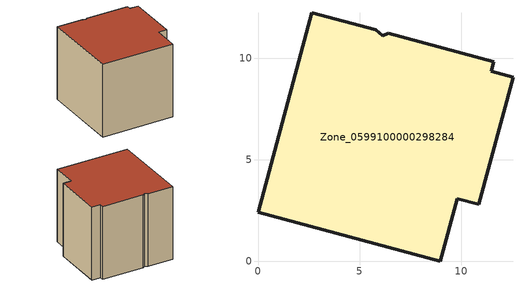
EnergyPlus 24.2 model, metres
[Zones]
Zone_0599100000298284
 floor ground (C_G): 6.13,11.1 6.41,11.23 11.61,9.83 11.48,9.35 12.55,9.06 10.86,2.81 9.8,3.09 8.96,0 0,2.42 2.65,12.25 5.78,11.4 z0
 wall outside (C_F): 11.48,9.35 11.61,9.83 6.41,11.23 6.13,11.1 5.78,11.4 2.65,12.25 0,2.42 8.96,0 9.8,3.09 10.86,2.81 12.55,9.06 11.48,9.35 z0:9.51
 roof outside (C_R): 5.78,11.4 2.65,12.25 0,2.42 8.96,0 9.8,3.09 10.86,2.81 12.55,9.06 11.48,9.35 11.61,9.83 6.41,11.23 6.13,11.1 z9.51
[BUILDING]
Pand.0599100000298284: North Axis=0; Terrain=City; Loads Convergence Tolerance Value=0.04; Temperature Convergence Tolerance Value=0.4; Solar Distribution=FullExterior; Maximum Number of Warmup Days=25; Minimum Number of Warmup Days=1
[Site:Location]
Rotterdam.The.Hague.AP_ZH_NLD Design_Conditions: Latitude=51.96; Longitude=4.45; Time Zone=1; Elevation=-4.5
[SITE:GROUNDTEMPERATURE:BUILDINGSURFACE]
18, 18, 18, 18, 18, 18, 18, 18, 18, 18, 18, 18
[MATERIAL] Thermal Absorptance=0.9; Solar Absorptance=0.7; Visible Absorptance=0.7
Name | Roughness | Thickness | Conductivity | Density | Specific Heat
G.D.1992-2005 | MediumSmooth | 0.15 | 0.06 | 540 | 1210
F.D.1992-2005 | Rough | 0.3 | 0.12 | 1920 | 840
R.D.1992-2005 | MediumRough | 0.2 | 0.08 | 1500 | 1000
[CONSTRUCTION]
C_G: G.D.1992-2005
C_F: F.D.1992-2005
C_R: R.D.1992-2005
[ZONE]
Zone_0599100000298284: Type=1; Multiplier=1; Ceiling Height=Autocalculate; Volume=Autocalculate; Floor Area=autocalculate; Part of Total Floor Area=Yes
[ZONEINFILTRATION:DESIGNFLOWRATE]
Infil_Zone_0599100000298284: Zone or ZoneList or Space or SpaceList=Zone_0599100000298284; Schedule=AlwaysOn; Design Flow Rate Calculation Method=Flow/Area; Flow Rate per Floor Area=0.0021; Constant Term Coefficient=1; Temperature Term Coefficient=0; Velocity Term Coefficient=0; Velocity Squared Term Coefficient=0
[HVACTEMPLATE:ZONE:IDEALLOADSAIRSYSTEM]
Zone_0599100000298284: Maximum Heating Supply Air Temperature=50; Minimum Cooling Supply Air Temperature=13; Maximum Heating Supply Air Humidity Ratio=0.0156; Minimum Cooling Supply Air Humidity Ratio=0.0077; Heating Limit=NoLimit; Cooling Limit=NoLimit; Dehumidification Control Type=ConstantSensibleHeatRatio; Cooling Sensible Heat Ratio=0.7; Dehumidification Setpoint=60; Humidification Control Type=None; Humidification Setpoint=30; Outdoor Air Method=None; Outdoor Air Flow Rate per Person=0.00944; Outdoor Air Flow Rate per Zone Floor Area=0; Outdoor Air Flow Rate per Zone=0; Demand Controlled Ventilation Type=None; Outdoor Air Economizer Type=NoEconomizer; Heat Recovery Type=None; Sensible Heat Recovery Effectiveness=0.7; Latent Heat Recovery Effectiveness=0.65
[ZONECONTROL:THERMOSTAT]
ThermostatControl_Zone_0599100000298284: Zone or ZoneList=Zone_0599100000298284; Control Type Schedule=DualSetpointControlType; Control 1=Thermostat_Zone_0599100000298284; Temperature Difference Between Cutout And Setpoint=0
[THERMOSTATSETPOINT:DUALSETPOINT]
Thermostat_Zone_0599100000298284: Heating Setpoint Temperature Schedule=HeatingSetpoint_Zone_0599100000298284; Cooling Setpoint Temperature Schedule=CoolingSetpoint_Zone_0599100000298284
[SCHEDULE:COMPACT]
HeatingSetpoint_Zone_0599100000298284: Through: 12/31, For: AllDays, Until: 24:00, 21
CoolingSetpoint_Zone_0599100000298284: Through: 12/31, For: AllDays, Until: 24:00, 24
DualSetpointControlType: Through: 12/31, For: AllDays, Until: 24:00, 4
AlwaysOn: Through: 12/31, For: AllDays, Until: 24:00, 1
